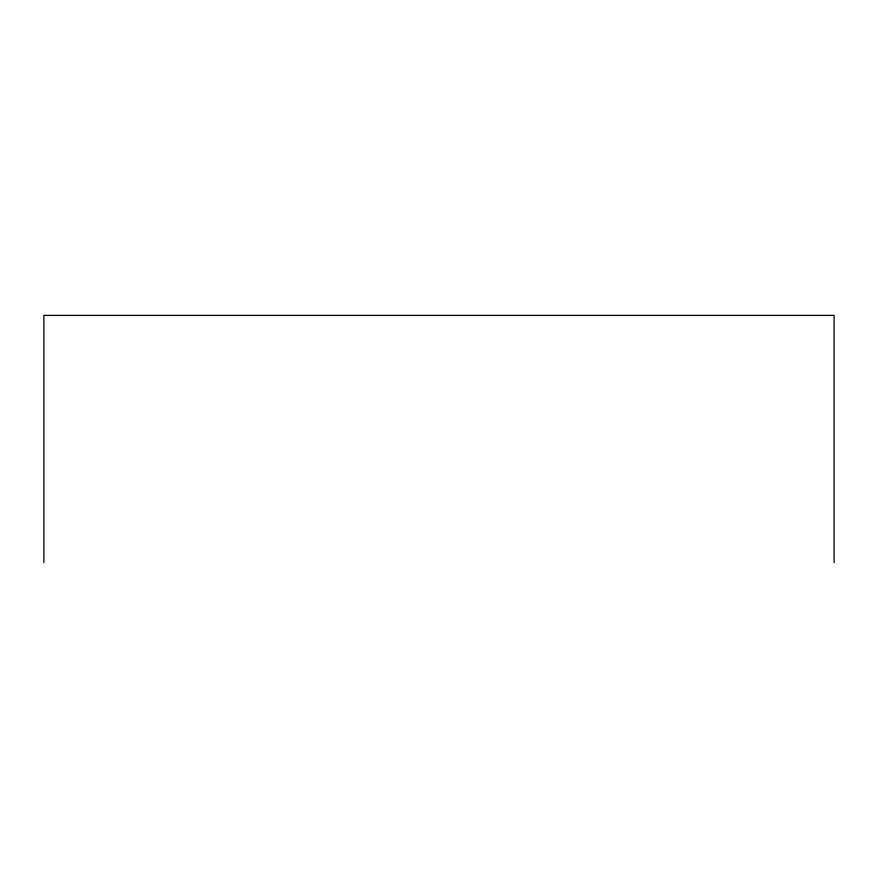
<?xml version="1.0" encoding="UTF-8"?>
<svg xmlns="http://www.w3.org/2000/svg" width="878" height="878" viewBox="0 0 878 878"><rect width="100%" height="100%" fill="white"/><g stroke="black" fill="none" stroke-linecap="round" stroke-linejoin="round"><path stroke-width="1.32" d="M834.1 562.611L834.1 315.389L43.9 315.389L43.9 562.611"/></g></svg>
